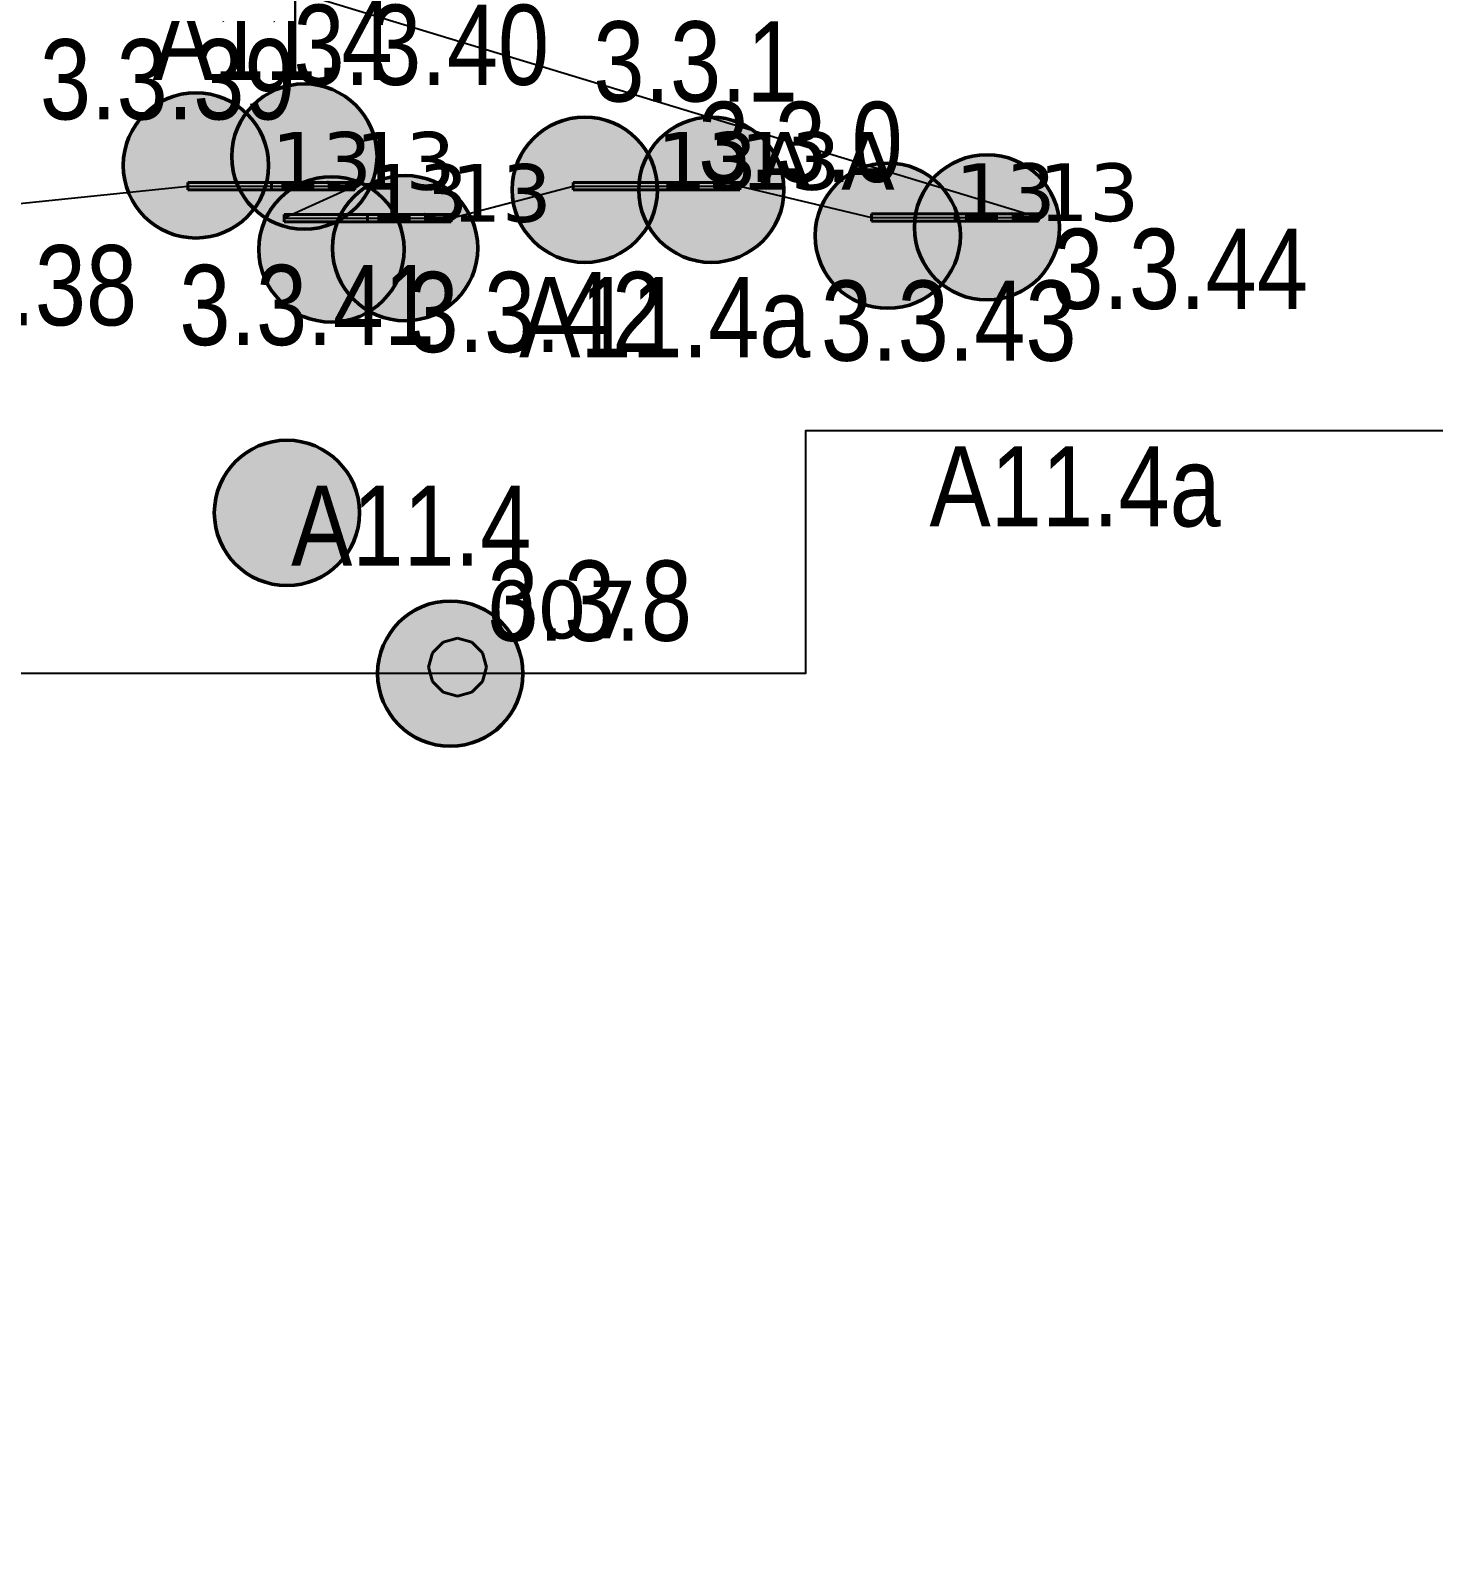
# Model space of a CAD drawing. Header units: millimetres. Extents: x -243740 to 150609, y -473655 to -165121.
# Drawn here: x -216080 to -211709, y -391507 to -386755 of the extents above; entities that cross this region are included whole.
import ezdxf
from ezdxf.enums import TextEntityAlignment as Align

# ---------------------------------------------------------------- set-up
doc = ezdxf.new("R2010")
doc.units = ezdxf.units.MM
doc.layers.add('_Гр.ЩД-1А.5.9.I2.3', color=6, linetype='Continuous')
for name, color, linetype, lineweight in [('_освещение_dali', 3, 'Continuous', 50), ('DLX_FL2_LUM 34', 5, 'Continuous', 40), ('DLX_FL2_LUM 7', 5, 'Continuous', 40), ('Аварийное_овещение', 1, 'Continuous', 30), ('Освещение', 5, 'Continuous', 30)]:
    doc.layers.add(name, color=color, linetype=linetype, lineweight=lineweight)
doc.layers.add('DLX_FL2_LUM 10', color=7, linetype='Continuous', lineweight=40, true_color=0xfb1804)
doc.styles.add('Arial Narrow_6', font='ARIALN.TTF', dxfattribs={"height": 193.245432})
doc.styles.get("Standard").update_dxf_attribs({"font": 'ARIALN.TTF'})
doc.styles.add('TableTextStyle', font='')
doc.styles.get('TableTextStyle').set_extended_font_data('VERDANA.TTF')
doc.linetypes.add('Truba', pattern='A,3e-05,[4,MSH_7,S=1,R=0,X=0,Y=0],-3.022072', length=3.022102)

# ---------------------------------------------------------------- blocks, each defined once
blk = doc.blocks.new('A$C453ecf4b')
at = {"layer": 'Аварийное_овещение', "lineweight": 40, "style": 'Arial Narrow_6'}
for p in [(20082.4, 9663.5), (21360.8, 9136.5)]:
    blk.add_text('А11.4а', height=250, dxfattribs=at).set_placement(p)
blk = doc.blocks.new('dgdg')
at = {"layer": 'DLX_FL2_LUM 10'}
for points in [[(20250.5, 10208.2, 0), (20510.5, 10208.2, 0)], [(20510.5, 10208.2, 0), (20250.5, 10208.2, 0)], [(20250.5, 10208.2, 0), (20250.5, 10208.2, 0)], [(20250.5, 10185.7, 0), (20250.5, 10208.2, 0)], [(20250.5, 10208.2, 0), (20250.5, 10208.2, 0)], [(20250.5, 10208.2, 0), (20250.5, 10185.7, 0)], [(20510.5, 10208.2, 0), (20250.5, 10208.2, 0)], [(20250.5, 10208.2, 0), (20250.5, 10185.7, 0)], [(20250.5, 10208.2, 0), (20510.5, 10208.2, 0)], [(20250.5, 10185.7, 0), (20250.5, 10208.2, 0)], [(20510.5, 10185.7, 0), (20250.5, 10185.7, 0)], [(20250.5, 10185.7, 0), (20250.5, 10185.7, 0)], [(20250.5, 10185.7, 0), (20510.5, 10185.7, 0)], [(20250.5, 10185.7, 0), (20250.5, 10185.7, 0)], [(20250.5, 10185.7, 0), (20510.5, 10185.7, 0)], [(20510.5, 10185.7, 0), (20250.5, 10185.7, 0)], [(20510.5, 10208.2, 0), (20510.5, 10208.2, 0)], [(20510.5, 10208.2, 0), (20510.5, 10185.7, 0)], [(20510.5, 10185.7, 0), (20510.5, 10208.2, 0)], [(20510.5, 10208.2, 0), (20510.5, 10208.2, 0)], [(20510.5, 10185.7, 0), (20510.5, 10208.2, 0)], [(20510.5, 10208.2, 0), (20510.5, 10185.7, 0)], [(20510.5, 10208.2, 0), (20770.5, 10208.2, 0)], [(20770.5, 10208.2, 0), (20510.5, 10208.2, 0)], [(20510.5, 10208.2, 0), (20510.5, 10208.2, 0)], [(20510.5, 10185.7, 0), (20510.5, 10208.2, 0)], [(20510.5, 10208.2, 0), (20510.5, 10208.2, 0)], [(20510.5, 10208.2, 0), (20510.5, 10185.7, 0)], [(20770.5, 10208.2, 0), (20510.5, 10208.2, 0)], [(20510.5, 10208.2, 0), (20510.5, 10185.7, 0)], [(20510.5, 10208.2, 0), (20770.5, 10208.2, 0)], [(20510.5, 10185.7, 0), (20510.5, 10208.2, 0)], [(20510.5, 10185.7, 0), (20510.5, 10185.7, 0)], [(20510.5, 10185.7, 0), (20510.5, 10185.7, 0)], [(20770.5, 10185.7, 0), (20510.5, 10185.7, 0)], [(20510.5, 10185.7, 0), (20510.5, 10185.7, 0)], [(20510.5, 10185.7, 0), (20770.5, 10185.7, 0)], [(20510.5, 10185.7, 0), (20510.5, 10185.7, 0)], [(20510.5, 10185.7, 0), (20770.5, 10185.7, 0)], [(20770.5, 10185.7, 0), (20510.5, 10185.7, 0)], [(20770.5, 10208.2, 0), (20770.5, 10208.2, 0)], [(20770.5, 10208.2, 0), (20770.5, 10185.7, 0)], [(20770.5, 10185.7, 0), (20770.5, 10208.2, 0)], [(20770.5, 10208.2, 0), (20770.5, 10208.2, 0)], [(20770.5, 10185.7, 0), (20770.5, 10208.2, 0)], [(20770.5, 10208.2, 0), (20770.5, 10185.7, 0)], [(20770.5, 10185.7, 0), (20770.5, 10185.7, 0)], [(20770.5, 10185.7, 0), (20770.5, 10185.7, 0)]]:
    blk.add_polyline3d(points, dxfattribs=at)
at = {"layer": 'DLX_FL2_LUM 34'}
for points in [[(19812.5, 8742.9, 0), (19845.5, 8775.9, 0)], [(19845.5, 8775.9, 0), (19812.5, 8742.9, 0)], [(19845.5, 8775.9, 0), (19812.5, 8742.9, 0)], [(19812.5, 8742.9, 0), (19845.5, 8775.9, 0)], [(19845.5, 8775.9, 0), (19890.5, 8787.9, 0)], [(19890.5, 8787.9, 0), (19845.5, 8775.9, 0)], [(19890.5, 8787.9, 0), (19845.5, 8775.9, 0)], [(19845.5, 8775.9, 0), (19890.5, 8787.9, 0)], [(19845.5, 8775.9, 0), (19845.5, 8775.9, 0)], [(19845.5, 8775.9, 0), (19845.5, 8775.9, 0)], [(19890.5, 8787.9, 0), (19890.5, 8787.9, 0)], [(19890.5, 8787.9, 0), (19935.5, 8775.9, 0)], [(19935.5, 8775.9, 0), (19890.5, 8787.9, 0)], [(19890.5, 8787.9, 0), (19890.5, 8787.9, 0)], [(19935.5, 8775.9, 0), (19890.5, 8787.9, 0)], [(19890.5, 8787.9, 0), (19935.5, 8775.9, 0)], [(19935.5, 8775.9, 0), (19935.5, 8775.9, 0)], [(19935.5, 8775.9, 0), (19968.4, 8742.9, 0)], [(19968.4, 8742.9, 0), (19935.5, 8775.9, 0)], [(19935.5, 8775.9, 0), (19935.5, 8775.9, 0)], [(19968.4, 8742.9, 0), (19935.5, 8775.9, 0)], [(19935.5, 8775.9, 0), (19968.4, 8742.9, 0)], [(19800.5, 8697.9, 0), (19812.5, 8742.9, 0)], [(19812.5, 8742.9, 0), (19800.5, 8697.9, 0)], [(19812.5, 8742.9, 0), (19800.5, 8697.9, 0)], [(19800.5, 8697.9, 0), (19812.5, 8742.9, 0)], [(19812.5, 8652.9, 0), (19800.5, 8697.9, 0)], [(19800.5, 8697.9, 0), (19800.5, 8697.9, 0)], [(19800.5, 8697.9, 0), (19812.5, 8652.9, 0)], [(19800.5, 8697.9, 0), (19800.5, 8697.9, 0)], [(19800.5, 8697.9, 0), (19812.5, 8652.9, 0)], [(19812.5, 8652.9, 0), (19800.5, 8697.9, 0)], [(19812.5, 8742.9, 0), (19812.5, 8742.9, 0)], [(19812.5, 8742.9, 0), (19812.5, 8742.9, 0)], [(19968.4, 8742.9, 0), (19968.4, 8742.9, 0)], [(19968.4, 8742.9, 0), (19980.5, 8697.9, 0)], [(19980.5, 8697.9, 0), (19968.4, 8742.9, 0)], [(19968.4, 8742.9, 0), (19968.4, 8742.9, 0)], [(19980.5, 8697.9, 0), (19968.4, 8742.9, 0)], [(19968.4, 8742.9, 0), (19980.5, 8697.9, 0)], [(19980.5, 8697.9, 0), (19968.4, 8652.9, 0)], [(19968.4, 8652.9, 0), (19980.5, 8697.9, 0)], [(19968.4, 8652.9, 0), (19980.5, 8697.9, 0)], [(19980.5, 8697.9, 0), (19968.4, 8652.9, 0)], [(19980.5, 8697.9, 0), (19980.5, 8697.9, 0)], [(19980.5, 8697.9, 0), (19980.5, 8697.9, 0)], [(19845.5, 8620, 0), (19812.5, 8652.9, 0)], [(19812.5, 8652.9, 0), (19812.5, 8652.9, 0)], [(19812.5, 8652.9, 0), (19845.5, 8620, 0)], [(19812.5, 8652.9, 0), (19812.5, 8652.9, 0)], [(19812.5, 8652.9, 0), (19845.5, 8620, 0)], [(19845.5, 8620, 0), (19812.5, 8652.9, 0)], [(19968.4, 8652.9, 0), (19935.5, 8620, 0)], [(19935.5, 8620, 0), (19968.4, 8652.9, 0)], [(19935.5, 8620, 0), (19968.4, 8652.9, 0)], [(19968.4, 8652.9, 0), (19935.5, 8620, 0)], [(19968.4, 8652.9, 0), (19968.4, 8652.9, 0)], [(19968.4, 8652.9, 0), (19968.4, 8652.9, 0)], [(19890.5, 8607.9, 0), (19845.5, 8620, 0)], [(19845.5, 8620, 0), (19845.5, 8620, 0)], [(19845.5, 8620, 0), (19890.5, 8607.9, 0)], [(19845.5, 8620, 0), (19845.5, 8620, 0)], [(19845.5, 8620, 0), (19890.5, 8607.9, 0)], [(19890.5, 8607.9, 0), (19845.5, 8620, 0)], [(19935.5, 8620, 0), (19890.5, 8607.9, 0)], [(19890.5, 8607.9, 0), (19935.5, 8620, 0)], [(19890.5, 8607.9, 0), (19935.5, 8620, 0)], [(19935.5, 8620, 0), (19890.5, 8607.9, 0)], [(19890.5, 8607.9, 0), (19890.5, 8607.9, 0)], [(19890.5, 8607.9, 0), (19890.5, 8607.9, 0)], [(19935.5, 8620, 0), (19935.5, 8620, 0)], [(19935.5, 8620, 0), (19935.5, 8620, 0)]]:
    blk.add_polyline3d(points, dxfattribs=at)
at = {"layer": 'DLX_FL2_LUM 7'}
for points in [[(19050.5, 10208.2, 0), (19310.5, 10208.2, 0)], [(19310.5, 10208.2, 0), (19050.5, 10208.2, 0)], [(19050.5, 10208.2, 0), (19050.5, 10208.2, 0)], [(19050.5, 10185.7, 0), (19050.5, 10208.2, 0)], [(19050.5, 10208.2, 0), (19050.5, 10208.2, 0)], [(19050.5, 10208.2, 0), (19050.5, 10185.7, 0)], [(19310.5, 10208.2, 0), (19050.5, 10208.2, 0)], [(19050.5, 10208.2, 0), (19050.5, 10185.7, 0)], [(19050.5, 10208.2, 0), (19310.5, 10208.2, 0)], [(19050.5, 10185.7, 0), (19050.5, 10208.2, 0)], [(19310.5, 10185.7, 0), (19050.5, 10185.7, 0)], [(19050.5, 10185.7, 0), (19050.5, 10185.7, 0)], [(19050.5, 10185.7, 0), (19310.5, 10185.7, 0)], [(19050.5, 10185.7, 0), (19050.5, 10185.7, 0)], [(19050.5, 10185.7, 0), (19310.5, 10185.7, 0)], [(19310.5, 10185.7, 0), (19050.5, 10185.7, 0)], [(19310.5, 10208.2, 0), (19310.5, 10208.2, 0)], [(19310.5, 10208.2, 0), (19310.5, 10185.7, 0)], [(19310.5, 10185.7, 0), (19310.5, 10208.2, 0)], [(19310.5, 10208.2, 0), (19310.5, 10208.2, 0)], [(19310.5, 10185.7, 0), (19310.5, 10208.2, 0)], [(19310.5, 10208.2, 0), (19310.5, 10185.7, 0)], [(19310.5, 10208.2, 0), (19570.5, 10208.2, 0)], [(19570.5, 10208.2, 0), (19310.5, 10208.2, 0)], [(19310.5, 10208.2, 0), (19310.5, 10208.2, 0)], [(19310.5, 10185.7, 0), (19310.5, 10208.2, 0)], [(19310.5, 10208.2, 0), (19310.5, 10208.2, 0)], [(19310.5, 10208.2, 0), (19310.5, 10185.7, 0)], [(19570.5, 10208.2, 0), (19310.5, 10208.2, 0)], [(19310.5, 10208.2, 0), (19310.5, 10185.7, 0)], [(19310.5, 10208.2, 0), (19570.5, 10208.2, 0)], [(19310.5, 10185.7, 0), (19310.5, 10208.2, 0)], [(19310.5, 10185.7, 0), (19310.5, 10185.7, 0)], [(19310.5, 10185.7, 0), (19310.5, 10185.7, 0)], [(19570.5, 10185.7, 0), (19310.5, 10185.7, 0)], [(19310.5, 10185.7, 0), (19310.5, 10185.7, 0)], [(19310.5, 10185.7, 0), (19570.5, 10185.7, 0)], [(19310.5, 10185.7, 0), (19310.5, 10185.7, 0)], [(19310.5, 10185.7, 0), (19570.5, 10185.7, 0)], [(19570.5, 10185.7, 0), (19310.5, 10185.7, 0)], [(19570.5, 10208.2, 0), (19570.5, 10208.2, 0)], [(19570.5, 10208.2, 0), (19570.5, 10185.7, 0)], [(19570.5, 10185.7, 0), (19570.5, 10208.2, 0)], [(19570.5, 10208.2, 0), (19570.5, 10208.2, 0)], [(19570.5, 10185.7, 0), (19570.5, 10208.2, 0)], [(19570.5, 10208.2, 0), (19570.5, 10185.7, 0)], [(19570.5, 10185.7, 0), (19570.5, 10185.7, 0)], [(19570.5, 10185.7, 0), (19570.5, 10185.7, 0)], [(19350.5, 10108.2, 0), (19610.5, 10108.2, 0)], [(19610.5, 10108.2, 0), (19350.5, 10108.2, 0)], [(19350.5, 10108.2, 0), (19350.5, 10108.2, 0)], [(19350.5, 10085.7, 0), (19350.5, 10108.2, 0)], [(19350.5, 10108.2, 0), (19350.5, 10108.2, 0)], [(19350.5, 10108.2, 0), (19350.5, 10085.7, 0)], [(19610.5, 10108.2, 0), (19350.5, 10108.2, 0)], [(19350.5, 10108.2, 0), (19350.5, 10085.7, 0)], [(19350.5, 10108.2, 0), (19610.5, 10108.2, 0)], [(19350.5, 10085.7, 0), (19350.5, 10108.2, 0)], [(19610.5, 10085.7, 0), (19350.5, 10085.7, 0)], [(19350.5, 10085.7, 0), (19350.5, 10085.7, 0)], [(19350.5, 10085.7, 0), (19610.5, 10085.7, 0)], [(19350.5, 10085.7, 0), (19350.5, 10085.7, 0)], [(19350.5, 10085.7, 0), (19610.5, 10085.7, 0)], [(19610.5, 10085.7, 0), (19350.5, 10085.7, 0)], [(19610.5, 10108.2, 0), (19610.5, 10108.2, 0)], [(19610.5, 10108.2, 0), (19610.5, 10085.7, 0)], [(19610.5, 10085.7, 0), (19610.5, 10108.2, 0)], [(19610.5, 10108.2, 0), (19610.5, 10108.2, 0)], [(19610.5, 10085.7, 0), (19610.5, 10108.2, 0)], [(19610.5, 10108.2, 0), (19610.5, 10085.7, 0)], [(19610.5, 10108.2, 0), (19870.5, 10108.2, 0)], [(19870.5, 10108.2, 0), (19610.5, 10108.2, 0)], [(19610.5, 10108.2, 0), (19610.5, 10108.2, 0)], [(19610.5, 10085.7, 0), (19610.5, 10108.2, 0)], [(19610.5, 10108.2, 0), (19610.5, 10108.2, 0)], [(19610.5, 10108.2, 0), (19610.5, 10085.7, 0)], [(19870.5, 10108.2, 0), (19610.5, 10108.2, 0)], [(19610.5, 10108.2, 0), (19610.5, 10085.7, 0)], [(19610.5, 10108.2, 0), (19870.5, 10108.2, 0)], [(19610.5, 10085.7, 0), (19610.5, 10108.2, 0)], [(19610.5, 10085.7, 0), (19610.5, 10085.7, 0)], [(19610.5, 10085.7, 0), (19610.5, 10085.7, 0)], [(19870.5, 10085.7, 0), (19610.5, 10085.7, 0)], [(19610.5, 10085.7, 0), (19610.5, 10085.7, 0)], [(19610.5, 10085.7, 0), (19870.5, 10085.7, 0)], [(19610.5, 10085.7, 0), (19610.5, 10085.7, 0)], [(19610.5, 10085.7, 0), (19870.5, 10085.7, 0)], [(19870.5, 10085.7, 0), (19610.5, 10085.7, 0)], [(19870.5, 10108.2, 0), (19870.5, 10108.2, 0)], [(19870.5, 10108.2, 0), (19870.5, 10085.7, 0)], [(19870.5, 10085.7, 0), (19870.5, 10108.2, 0)], [(19870.5, 10108.2, 0), (19870.5, 10108.2, 0)], [(19870.5, 10085.7, 0), (19870.5, 10108.2, 0)], [(19870.5, 10108.2, 0), (19870.5, 10085.7, 0)], [(19870.5, 10085.7, 0), (19870.5, 10085.7, 0)], [(19870.5, 10085.7, 0), (19870.5, 10085.7, 0)], [(21180.5, 10110.4, 0), (21440.5, 10110.4, 0)], [(21440.5, 10110.4, 0), (21180.5, 10110.4, 0)], [(21180.5, 10110.4, 0), (21180.5, 10110.4, 0)], [(21180.5, 10087.9, 0), (21180.5, 10110.4, 0)], [(21180.5, 10110.4, 0), (21180.5, 10110.4, 0)], [(21180.5, 10110.4, 0), (21180.5, 10087.9, 0)], [(21440.5, 10110.4, 0), (21180.5, 10110.4, 0)], [(21180.5, 10110.4, 0), (21180.5, 10087.9, 0)], [(21180.5, 10110.4, 0), (21440.5, 10110.4, 0)], [(21180.5, 10087.9, 0), (21180.5, 10110.4, 0)], [(21440.5, 10087.9, 0), (21180.5, 10087.9, 0)], [(21180.5, 10087.9, 0), (21180.5, 10087.9, 0)], [(21180.5, 10087.9, 0), (21440.5, 10087.9, 0)], [(21180.5, 10087.9, 0), (21180.5, 10087.9, 0)], [(21180.5, 10087.9, 0), (21440.5, 10087.9, 0)], [(21440.5, 10087.9, 0), (21180.5, 10087.9, 0)], [(21440.5, 10110.4, 0), (21440.5, 10110.4, 0)], [(21440.5, 10110.4, 0), (21440.5, 10087.9, 0)], [(21440.5, 10087.9, 0), (21440.5, 10110.4, 0)], [(21440.5, 10110.4, 0), (21440.5, 10110.4, 0)], [(21440.5, 10087.9, 0), (21440.5, 10110.4, 0)], [(21440.5, 10110.4, 0), (21440.5, 10087.9, 0)], [(21440.5, 10110.4, 0), (21700.5, 10110.4, 0)], [(21700.5, 10110.4, 0), (21440.5, 10110.4, 0)], [(21440.5, 10110.4, 0), (21440.5, 10110.4, 0)], [(21440.5, 10087.9, 0), (21440.5, 10110.4, 0)], [(21440.5, 10110.4, 0), (21440.5, 10110.4, 0)], [(21440.5, 10110.4, 0), (21440.5, 10087.9, 0)], [(21700.5, 10110.4, 0), (21440.5, 10110.4, 0)], [(21440.5, 10110.4, 0), (21440.5, 10087.9, 0)], [(21440.5, 10110.4, 0), (21700.5, 10110.4, 0)], [(21440.5, 10087.9, 0), (21440.5, 10110.4, 0)], [(21440.5, 10087.9, 0), (21440.5, 10087.9, 0)], [(21440.5, 10087.9, 0), (21440.5, 10087.9, 0)], [(21700.5, 10087.9, 0), (21440.5, 10087.9, 0)], [(21440.5, 10087.9, 0), (21440.5, 10087.9, 0)], [(21440.5, 10087.9, 0), (21700.5, 10087.9, 0)], [(21440.5, 10087.9, 0), (21440.5, 10087.9, 0)], [(21440.5, 10087.9, 0), (21700.5, 10087.9, 0)], [(21700.5, 10087.9, 0), (21440.5, 10087.9, 0)], [(21700.5, 10110.4, 0), (21700.5, 10110.4, 0)], [(21700.5, 10110.4, 0), (21700.5, 10087.9, 0)], [(21700.5, 10087.9, 0), (21700.5, 10110.4, 0)], [(21700.5, 10110.4, 0), (21700.5, 10110.4, 0)], [(21700.5, 10087.9, 0), (21700.5, 10110.4, 0)], [(21700.5, 10110.4, 0), (21700.5, 10087.9, 0)], [(21700.5, 10087.9, 0), (21700.5, 10087.9, 0)], [(21700.5, 10087.9, 0), (21700.5, 10087.9, 0)]]:
    blk.add_polyline3d(points, dxfattribs=at)
at = {"layer": 'Освещение', "lineweight": 40, "style": 'Arial Narrow_6'}
for p in [(18940.3, 10527.2), (19372, 9014)]:
    blk.add_text('А11.4', height=250, dxfattribs=at).set_placement(p)
blk = doc.blocks.new('A$Cab2378fa')
at = {"lineweight": 25, "true_color": 0xfff5f5}
h = blk.add_hatch(color=7, dxfattribs=at)
h.dxf.hatch_style = 1
h.paths.add_polyline_path([(0, 0), (-141.6, -170.3, 0.174923), (3, -222.4, 0.197808), (162.3, -156.8)])
h.paths.add_polyline_path([(-163.2, 157.6), (0, 0), (147.8, 177.8, 0.175398), (3, 230.2, 0.209014)])
at = {"lineweight": 25}
h = blk.add_hatch(color=0, dxfattribs=at)
h.paths.add_polyline_path([(162.3, -156.8, 0.442338), (147.8, 177.8), (0, 0)])
h.paths.add_polyline_path([(-141.6, -170.3), (0, 0), (-163.2, 157.6, 0.430096)])
blk.add_circle((3, 3.9), 226.3)

msp = doc.modelspace()

# ---------------------------------------------------------------- linework, layer by layer
at = {"layer": '_Гр.ЩД-1А.5.9.I2.3', "ltscale": 100}
for points in [[(-221069.5, -387240.3), (-220089.5, -387240.3), (-219569.5, -387240.3), (-219189.5, -387340.3), (-218669.5, -387340.3), (-217989.5, -387243.4), (-217469.5, -387243.4), (-217077.2, -387340.3), (-216557.2, -387340.3), (-215589.5, -387240.3), (-215069.5, -387240.3), (-215289.5, -387340.3), (-214769.5, -387340.3), (-214389.5, -387240.3), (-213869.5, -387240.3), (-213459.5, -387338.1), (-212939.5, -387338.1), (-215614.3, -386524.4)], [(-211259.5, -388003), (-213665.3, -388003), (-213665.3, -388759.2), (-214772.1, -388759.2), (-216964.1, -388759.2), (-218717.1, -388759.2), (-220147.6, -388759.2), (-220147.6, -387909.1), (-220724.9, -387909.1), (-223323.8, -387909.1)]]:
    msp.add_lwpolyline(points, dxfattribs=at)

# ---------------------------------------------------------------- block references
at = {"layer": '_освещение_dali', "ltscale": 100}
msp.add_blockref('A$C453ecf4b', (-234640, -397437.2), dxfattribs=at)
at = {"layer": '_освещение_dali', "color": 5, "ltscale": 100}
for p in [(-215229.6, -387152), (-215567.5, -387179.6), (-213412.1, -387398.5), (-213102.9, -387372.6), (-215145.1, -387441.4), (-214915.8, -387437.5), (-215283.9, -388262.4), (-214775.1, -388763.2)]:
    msp.add_blockref('A$Cab2378fa', p, dxfattribs=at)
at = {"layer": '_освещение_dali', "color": 1, "ltscale": 100}
for p in [(-214355.9, -387255.5), (-213961.8, -387255.5)]:
    msp.add_blockref('A$Cab2378fa', p, dxfattribs=at)
at = {"layer": 'Defpoints', "linetype": 'Truba'}
msp.add_blockref('dgdg', (-234640, -397437.2), dxfattribs=at)

# ---------------------------------------------------------------- texts
at = {"layer": '_Гр.ЩД-1А.5.9.I2.3', "ltscale": 100}
for s, p in [('3.3.40', (-214862.4, -386999.9)), ('3.3.1', (-214007.8, -387051.7)), ('3.3.39', (-215652.3, -387107.4)), ('3.3.0', (-213681, -387302.5)), ('3.3.44', (-212498.4, -387698)), ('3.3.38', (-216145.8, -387749.1)), ('3.3.41', (-215217.9, -387810.6)), ('3.3.42', (-214507.2, -387832.5)), ('3.3.43', (-213219, -387859.4)), ('3.3.8', (-214337.6, -388732.1))]:
    msp.add_text(s, height=250, dxfattribs=at).set_placement(p, align=Align.BOTTOM_CENTER)
at = {"layer": '_освещение_dali', "color": 63, "true_color": 0xbddd80, "style": 'TableTextStyle'}
for s, p in [('13', (-215329.5, -387251.5)), ('13', (-215069.5, -387251.5)), ('13А', (-214129.5, -387251.5)), ('13А', (-213869.5, -387251.5)), ('13', (-215029.5, -387351.5)), ('13', (-214769.5, -387351.5)), ('13', (-213199.5, -387349.2)), ('13', (-212939.5, -387349.2)), ('007', (-214659.5, -388649.3))]:
    msp.add_text(s, height=180, dxfattribs=at).set_placement(p)

doc.saveas('drawing.dxf')
